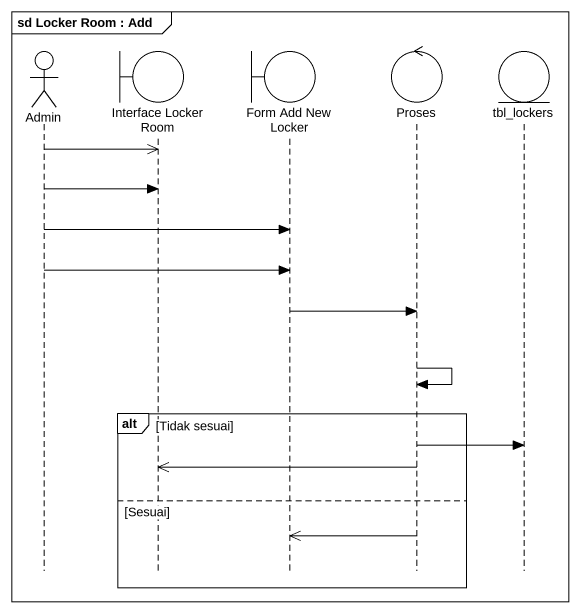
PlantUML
@startuml
mainframe sd Locker Room : Add
hide footbox
actor Admin
boundary "Interface Locker Room" as Interface_Locker_Room
boundary "Form Add New Locker" as Form_Add_New_Locker
control Proses
entity tbl_lockers

Admin ->> Interface_Locker_Room
Admin -> Interface_Locker_Room
Admin -> Form_Add_New_Locker
Admin -> Form_Add_New_Locker
Form_Add_New_Locker -> Proses
Proses -> Proses
alt Tidak sesuai
  Proses -> tbl_lockers
  Proses ->> Interface_Locker_Room
else Sesuai
  Proses ->> Form_Add_New_Locker
end
@enduml
